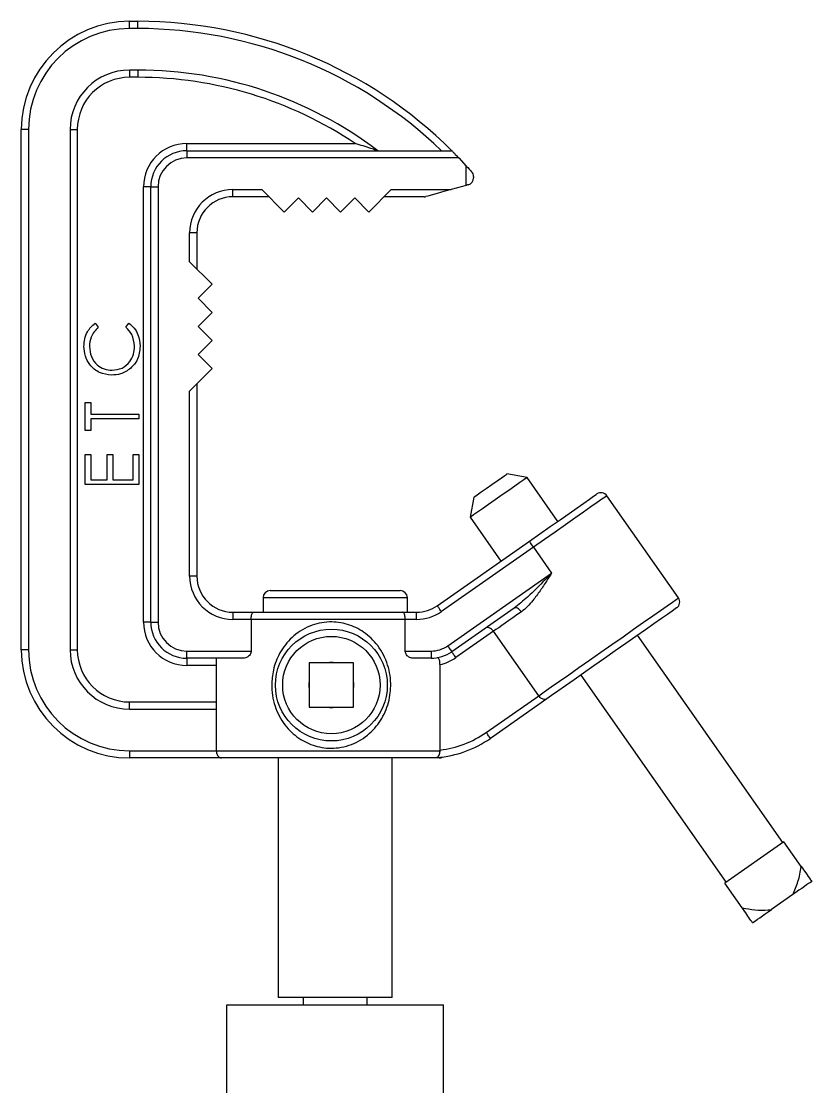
# Model space of a CAD drawing. Extents: x 9.3 to 87.2, y 0.6 to 68.8.
# Drawn here: x 13.08 to 18.56, y 34.04 to 41.42 of the extents above; entities that cross this region are included whole.
import ezdxf

# ---------------------------------------------------------------- set-up
doc = ezdxf.new("R2010")
doc.units = 0
doc.header["$MEASUREMENT"] = 0
doc.layers.add('OBJECT', color=7, linetype='CONTINUOUS')

msp = doc.modelspace()

# ---------------------------------------------------------------- linework, layer by layer
at = {"layer": 'OBJECT'}
for p, q in [((13.8299, 41.3702), (13.8299, 41.4202)), ((13.8299, 41.4202), (13.8866, 41.4202)), ((13.8866, 41.3702), (13.8866, 41.4202)), ((13.8866, 41.3702), (13.8299, 41.3702)), ((13.8866, 41.0822), (13.8299, 41.0822)), ((13.8299, 41.0822), (13.8299, 41.0322)), ((13.8866, 41.0822), (13.8866, 41.0322)), ((13.8866, 41.0322), (13.8299, 41.0322)), ((13.0799, 37.0652), (13.0799, 40.6702)), ((13.1299, 40.6702), (13.0799, 40.6702)), ((13.1299, 40.6702), (13.1299, 37.0652)), ((13.4179, 40.6702), (13.4179, 37.0652)), ((13.4179, 40.6702), (13.4679, 40.6702)), ((13.4679, 40.6702), (13.4679, 37.0652)), ((14.2269, 40.5232), (14.2269, 40.5732)), ((14.2269, 40.5732), (15.393, 40.5732)), ((14.2269, 40.5232), (14.2269, 40.4732)), ((14.2269, 40.5232), (16.0632, 40.5232)), ((16.1101, 40.4732), (14.2269, 40.4732)), ((16.1101, 40.4732), (16.1629, 40.417)), ((16.1629, 40.2834), (16.1629, 40.417)), ((16.2129, 40.3439), (16.2129, 40.3353)), ((13.9269, 37.2562), (13.9269, 40.2732)), ((13.9769, 40.2732), (13.9269, 40.2732)), ((13.9769, 37.2562), (13.9769, 40.2732)), ((13.9769, 40.2732), (14.0269, 40.2732)), ((14.0269, 40.2732), (14.0269, 37.2562)), ((14.5459, 40.2542), (14.7459, 40.2542)), ((14.5459, 40.2042), (14.5459, 40.2542)), ((14.7459, 40.2542), (14.9019, 40.0982)), ((15.4869, 40.0982), (15.6429, 40.2542)), ((15.6429, 40.2542), (16.0575, 40.2542)), ((16.1629, 40.2834), (16.0575, 40.2542)), ((14.7959, 40.2042), (14.5459, 40.2042)), ((14.9019, 40.0982), (14.9994, 40.1957)), ((14.9994, 40.1957), (15.0969, 40.0982)), ((15.0969, 40.0982), (15.1944, 40.1957)), ((15.1944, 40.1957), (15.2919, 40.0982)), ((15.2919, 40.0982), (15.3894, 40.1957)), ((15.3894, 40.1957), (15.4869, 40.0982)), ((15.87, 40.2042), (15.5929, 40.2042)), ((14.2459, 39.7542), (14.2459, 39.9542)), ((14.2959, 39.9542), (14.2459, 39.9542)), ((14.2959, 39.9542), (14.2959, 39.7042)), ((14.4019, 39.5982), (14.2459, 39.7542)), ((14.3044, 39.5007), (14.4019, 39.5982)), ((14.4019, 39.4032), (14.3044, 39.5007)), ((14.3044, 39.3057), (14.4019, 39.4032)), ((13.591, 39.3292), (13.6132, 39.3001)), ((13.803, 39.3001), (13.825, 39.3292)), ((14.4019, 39.2082), (14.3044, 39.3057)), ((14.3044, 39.1107), (14.4019, 39.2082)), ((14.4019, 39.0132), (14.3044, 39.1107)), ((14.2459, 38.8572), (14.4019, 39.0132)), ((14.2459, 37.5752), (14.2459, 38.8572)), ((14.2959, 38.9072), (14.2959, 37.5752)), ((13.5231, 38.5844), (13.5231, 38.7789)), ((13.5231, 38.7789), (13.5611, 38.7789)), ((13.5611, 38.7789), (13.5611, 38.6983)), ((13.5611, 38.6983), (13.8931, 38.6983)), ((13.8931, 38.6983), (13.8931, 38.6651)), ((13.8931, 38.6651), (13.5611, 38.6651)), ((13.5611, 38.6651), (13.5611, 38.5844)), ((13.5611, 38.5844), (13.5231, 38.5844)), ((13.5231, 38.2097), (13.5231, 38.4184)), ((13.5231, 38.4184), (13.5611, 38.4184)), ((13.5611, 38.4184), (13.5611, 38.2429)), ((13.6749, 38.2429), (13.6749, 38.4184)), ((13.6749, 38.4184), (13.7129, 38.4184)), ((13.7129, 38.4184), (13.7129, 38.2429)), ((13.8552, 38.2429), (13.8552, 38.4184)), ((13.8552, 38.4184), (13.8931, 38.4184)), ((13.8931, 38.4184), (13.8931, 38.2097)), ((16.5835, 38.2585), (16.4442, 38.2831)), ((16.7963, 37.9546), (16.5835, 38.2585)), ((13.8931, 38.2097), (13.5231, 38.2097)), ((13.5611, 38.2429), (13.6749, 38.2429)), ((13.7129, 38.2429), (13.8552, 38.2429)), ((16.2148, 38.1225), (16.1903, 37.9832)), ((17.6326, 37.4245), (17.137, 38.1322)), ((16.1903, 37.9832), (16.4031, 37.6793)), ((15.9619, 37.3704), (16.5997, 37.817)), ((16.6284, 37.776), (15.9906, 37.3294)), ((16.6284, 37.776), (16.754, 37.5966)), ((16.0338, 37.0924), (16.754, 37.5966)), ((14.2959, 37.5752), (14.2459, 37.5752)), ((14.8044, 37.4752), (15.7044, 37.4752)), ((14.7544, 37.4252), (14.7544, 37.3252)), ((15.7544, 37.4252), (14.7544, 37.4252)), ((15.7544, 37.3252), (15.7544, 37.4252)), ((14.5459, 37.3252), (14.5459, 37.2752)), ((14.5459, 37.3252), (14.6908, 37.3252)), ((14.6908, 37.3252), (15.721, 37.3252)), ((15.721, 37.3252), (15.8185, 37.3252)), ((15.8185, 37.2752), (15.8185, 37.3252)), ((16.494, 37.3535), (16.0625, 37.0514)), ((13.9769, 37.2562), (13.9269, 37.2562)), ((13.9769, 37.2562), (14.0269, 37.2562)), ((14.6719, 37.2752), (14.5459, 37.2752)), ((14.6719, 37.2752), (14.6719, 37.0562)), ((15.7399, 37.2752), (14.6719, 37.2752)), ((15.7399, 37.0562), (15.7399, 37.2752)), ((15.8185, 37.2752), (15.7399, 37.2752)), ((16.3517, 37.1929), (16.0911, 37.0104)), ((16.6643, 36.7464), (16.3517, 37.1929)), ((18.3553, 35.7282), (17.3492, 37.165)), ((13.1299, 37.0652), (13.0799, 37.0652)), ((13.4179, 37.0652), (13.4679, 37.0652)), ((14.2269, 37.0562), (14.6719, 37.0562)), ((14.2269, 37.0062), (14.2269, 37.0562)), ((14.6188, 37.0062), (14.2269, 37.0062)), ((14.2269, 37.0062), (14.2269, 36.9562)), ((14.4313, 36.6532), (14.4313, 37.0062)), ((15.7399, 37.0562), (15.9191, 37.0562)), ((15.9191, 37.0062), (15.793, 37.0062)), ((15.9191, 37.0562), (15.9191, 37.0062)), ((14.4313, 36.9562), (14.2269, 36.9562)), ((15.3821, 36.9742), (15.0741, 36.9742)), ((15.0741, 36.9742), (15.0741, 36.6662)), ((15.3821, 36.6662), (15.3821, 36.9742)), ((15.9805, 36.9625), (15.9805, 36.3699)), ((16.956, 36.8897), (17.9621, 35.4529)), ((13.8299, 36.6532), (13.8299, 36.7032)), ((13.8299, 36.7032), (14.4313, 36.7032)), ((16.3006, 36.4918), (16.6643, 36.7464)), ((16.7196, 36.7241), (16.3293, 36.4508)), ((13.8299, 36.6532), (14.4313, 36.6532)), ((14.4313, 36.3652), (14.4313, 36.6532)), ((15.0741, 36.6662), (15.3821, 36.6662)), ((13.8299, 36.3652), (14.4313, 36.3652)), ((13.8299, 36.3652), (13.8299, 36.3152)), ((14.4313, 36.3652), (15.9806, 36.3652)), ((15.9806, 36.3652), (15.9805, 36.3699)), ((14.4679, 36.3152), (13.8299, 36.3152)), ((15.9749, 36.3152), (14.4679, 36.3152)), ((14.8594, 36.3152), (14.8594, 34.6552)), ((15.6494, 34.6552), (15.6494, 36.3152)), ((18.3634, 35.7339), (17.9539, 35.4471)), ((18.4836, 35.5623), (18.3634, 35.7339)), ((18.0741, 35.2755), (17.9539, 35.4471)), ((18.4246, 35.3678), (18.277, 35.2645)), ((15.6494, 34.6552), (14.8594, 34.6552)), ((15.0319, 34.6552), (15.0319, 34.6052)), ((15.4769, 34.6052), (15.4769, 34.6552)), ((14.5044, 34.6052), (16.0044, 34.6052)), ((14.5044, 32.9182), (14.5044, 34.6052)), ((16.0044, 32.9182), (16.0044, 34.6052))]:
    msp.add_line(p, q, dxfattribs=at)
at = {"layer": 'OBJECT', "flags": 128}
for points in [[(16.0632, 40.5232), (16.0639, 40.5224), (16.0661, 40.5202), (16.0695, 40.5165), (16.0742, 40.5115), (16.08, 40.5053), (16.0867, 40.4982), (16.0941, 40.4903), (16.102, 40.4819), (16.1101, 40.4732)], [(16.1629, 40.417), (16.173, 40.4062), (16.1828, 40.3958), (16.1917, 40.3863), (16.1994, 40.3781)], [(16.0575, 40.2542), (16.0241, 40.2449), (15.9919, 40.236), (15.9619, 40.2277), (15.9352, 40.2204), (15.9127, 40.2141), (15.8953, 40.2093), (15.8834, 40.206)], [(16.1762, 40.2871), (16.1719, 40.2859), (16.1674, 40.2846), (16.1629, 40.2834)], [(16.5835, 38.2585), (16.5778, 38.2545), (16.561, 38.2428), (16.534, 38.2239), (16.4986, 38.1991), (16.4566, 38.1697), (16.4106, 38.1375), (16.3632, 38.1043), (16.3172, 38.0721), (16.2752, 38.0427), (16.2397, 38.0178), (16.2128, 37.999), (16.196, 37.9872), (16.1903, 37.9832)], [(16.2148, 38.1225), (16.2211, 38.1269), (16.239, 38.1394), (16.2668, 38.1589), (16.3014, 38.1831), (16.339, 38.2094), (16.3756, 38.2351), (16.4072, 38.2572), (16.4304, 38.2734), (16.4426, 38.282), (16.4442, 38.2831)], [(16.5997, 37.817), (16.6728, 37.8682), (16.7442, 37.9182), (16.812, 37.9657), (16.8746, 38.0095), (16.9304, 38.0486), (16.9781, 38.0819), (17.0164, 38.1088), (17.0445, 38.1285), (17.0617, 38.1405), (17.0674, 38.1445)], [(17.137, 38.1322), (17.1356, 38.1312), (17.1243, 38.1233), (17.1019, 38.1076), (17.0689, 38.0845), (17.0261, 38.0545), (16.9744, 38.0183), (16.9149, 37.9767), (16.8491, 37.9306), (16.7783, 37.881), (16.7042, 37.8291), (16.6284, 37.776)], [(16.6284, 37.776), (16.6228, 37.784), (16.6174, 37.7917), (16.6124, 37.7988), (16.6081, 37.805), (16.6045, 37.8101), (16.6019, 37.8139), (16.6002, 37.8162), (16.5997, 37.817)], [(15.9906, 37.3294), (15.985, 37.3374), (15.9796, 37.3451), (15.9746, 37.3522), (15.9703, 37.3584), (15.9667, 37.3635), (15.9641, 37.3673), (15.9624, 37.3696), (15.9619, 37.3704)], [(16.6643, 36.7464), (16.7028, 36.7734), (16.7512, 36.8073), (16.8082, 36.8472), (16.8726, 36.8923), (16.9429, 36.9415), (17.0174, 36.9937), (17.0944, 37.0476), (17.1721, 37.102), (17.2486, 37.1556), (17.3222, 37.2071), (17.3913, 37.2555), (17.454, 37.2994), (17.5091, 37.338), (17.5552, 37.3703), (17.5913, 37.3955), (17.6164, 37.4131), (17.6301, 37.4227), (17.6326, 37.4245)], [(16.5442, 37.3276), (16.5137, 37.3063), (16.4849, 37.2861), (16.4577, 37.2671), (16.4323, 37.2493), (16.4089, 37.233), (16.3876, 37.218), (16.3685, 37.2046), (16.3517, 37.1929)], [(16.5442, 37.3276), (16.5381, 37.3353), (16.5315, 37.3422), (16.5246, 37.3479), (16.5176, 37.3522), (16.5107, 37.355), (16.5044, 37.3562), (16.4987, 37.3557), (16.494, 37.3535)], [(17.6203, 37.3548), (17.6197, 37.3544), (17.61, 37.3476), (17.5888, 37.3328), (17.5566, 37.3102), (17.5142, 37.2805), (17.4627, 37.2444), (17.4033, 37.2029), (17.3377, 37.1569), (17.2674, 37.1077), (17.1941, 37.0564), (17.1199, 37.0044), (17.0464, 36.953), (16.9756, 36.9034), (16.9093, 36.857), (16.8492, 36.8148), (16.7966, 36.7781), (16.7531, 36.7476), (16.7196, 36.7241)], [(16.0338, 37.0924), (16.0394, 37.0844), (16.0448, 37.0767), (16.0497, 37.0696), (16.0541, 37.0634), (16.0576, 37.0583), (16.0603, 37.0545), (16.0619, 37.0522), (16.0625, 37.0514)], [(16.0911, 37.0104), (16.0856, 37.0184), (16.0802, 37.0261), (16.0752, 37.0332), (16.0709, 37.0394), (16.0673, 37.0445), (16.0647, 37.0483), (16.063, 37.0506), (16.0625, 37.0514)], [(16.3293, 36.4508), (16.3287, 36.4516), (16.3271, 36.4539), (16.3244, 36.4577), (16.3209, 36.4628), (16.3165, 36.469), (16.3116, 36.4761), (16.3062, 36.4838), (16.3006, 36.4918)], [(18.5556, 35.4595), (18.5463, 35.453), (18.5346, 35.4448), (18.5207, 35.4351), (18.5047, 35.4239), (18.4869, 35.4114), (18.4675, 35.3978), (18.4466, 35.3832), (18.4246, 35.3678)], [(18.146, 35.1727), (18.1553, 35.1792), (18.167, 35.1874), (18.1809, 35.1972), (18.1969, 35.2083), (18.2147, 35.2208), (18.2342, 35.2344), (18.255, 35.249), (18.277, 35.2645)]]:
    msp.add_lwpolyline(points, dxfattribs=at)
at = {"layer": 'OBJECT'}
for radius in [0.3875, 0.3375]:
    msp.add_circle((15.2281, 36.8202), radius, dxfattribs=at)
for centre, radius, start, end in [((13.8299, 40.6702), 0.75, 90, 180), ((13.8866, 38.3307), 3.0895, 45.20723, 90), ((13.8299, 40.6702), 0.7, 90, 180), ((13.8866, 38.3307), 3.0395, 46.1647, 90), ((13.8299, 40.6702), 0.412, 90, 180), ((13.8866, 38.3307), 2.7515, 52.82906, 90), ((13.8299, 40.6702), 0.362, 90, 180), ((13.8866, 38.3307), 2.7015, 56.10829, 90), ((14.2269, 40.2732), 0.3, 90, 180), ((14.2269, 40.2732), 0.25, 90, 180), ((14.2269, 40.2732), 0.2, 90, 180), ((16.1629, 40.3353), 0.05, 285.47197, 0), ((16.1629, 40.3439), 0.05, 0, 43.17862), ((14.5459, 39.9542), 0.3, 90, 180), ((14.5459, 39.9542), 0.25, 90, 180), ((15.87, 40.2542), 0.05, 270, 285.47197), ((17.0961, 38.1035), 0.05, 35, 125), ((14.5459, 37.5752), 0.3, 180, 270), ((14.5459, 37.5752), 0.25, 180, 270), ((14.8044, 37.4252), 0.05, 90, 180), ((15.7044, 37.4252), 0.05, 0, 90), ((15.8185, 37.5752), 0.25, 270, 305), ((17.5917, 37.3958), 0.05, 305, 35), ((15.8185, 37.5752), 0.3, 270, 305), ((14.2269, 37.2562), 0.3, 180, 270), ((14.2269, 37.2562), 0.25, 180, 270), ((14.2269, 37.2562), 0.2, 180, 270), ((13.8299, 37.0652), 0.75, 180, 270), ((13.8299, 37.0652), 0.7, 180, 270), ((13.8299, 37.0652), 0.412, 180, 270), ((13.8299, 37.0652), 0.362, 180, 270), ((15.9191, 37.2562), 0.2, 270, 305), ((15.9191, 37.2562), 0.25, 270, 305), ((15.9191, 37.2562), 0.3, 281.81479, 305), ((15.2281, 36.8202), 0.156, 80.8155, 99.1845), ((15.2281, 36.8202), 0.156, 170.8155, 189.1845), ((15.2281, 36.8202), 0.156, 350.8155, 9.1845), ((15.2281, 36.8202), 0.156, 260.8155, 279.1845), ((15.8991, 37.0652), 0.7, 276.67788, 305), ((15.8991, 37.0652), 0.75, 274.67016, 305), ((15.9749, 36.3652), 0.05, 270, 298.61179)]:
    msp.add_arc(centre, radius, start, end, dxfattribs=at)
for points, knots in [([(15.549, 40.5232), (15.5488, 40.5233), (15.5482, 40.5234), (15.5434, 40.5251), (15.5288, 40.53), (15.4786, 40.5465), (15.4297, 40.562), (15.3931, 40.5732), (15.393, 40.5732)], [0, 0, 0, 0, 0.034211, 0.076781, 0.150367, 0.36204, 0.99791, 1, 1, 1, 1]), ([(13.5136, 39.1677), (13.5147, 39.1851), (13.5168, 39.2197), (13.5384, 39.2792), (13.5711, 39.3103), (13.591, 39.3292)], [0, 0, 0, 0, 0.2808447, 0.5614433, 1, 1, 1, 1]), ([(13.6132, 39.3001), (13.5933, 39.2787), (13.5576, 39.2404), (13.5534, 39.1885), (13.5516, 39.1657)], [0, 0, 0, 0, 0.5583912, 1, 1, 1, 1]), ([(13.8646, 39.168), (13.8612, 39.1966), (13.8549, 39.2478), (13.8189, 39.2841), (13.803, 39.3001)], [0, 0, 0, 0, 0.558768, 1, 1, 1, 1]), ([(13.825, 39.3292), (13.8381, 39.3178), (13.8642, 39.2949), (13.8956, 39.2401), (13.8999, 39.1954), (13.9026, 39.1682)], [0, 0, 0, 0, 0.280395, 0.560815, 1, 1, 1, 1]), ([(13.706, 38.9687), (13.677, 38.972), (13.619, 38.9788), (13.5554, 39.0335), (13.5187, 39.0994), (13.5153, 39.145), (13.5136, 39.1677)], [0, 0, 0, 0, 0.279512, 0.55908, 0.779374, 1, 1, 1, 1]), ([(13.5516, 39.1657), (13.5543, 39.142), (13.5597, 39.0948), (13.5998, 39.0397), (13.6526, 39.0069), (13.6899, 39.0035), (13.7085, 39.0019)], [0, 0, 0, 0, 0.279865, 0.559535, 0.779674, 1, 1, 1, 1]), ([(13.7085, 39.0019), (13.7324, 39.0047), (13.7803, 39.0103), (13.8319, 39.0567), (13.8607, 39.1117), (13.8633, 39.1492), (13.8646, 39.168)], [0, 0, 0, 0, 0.27943, 0.558928, 0.779288, 1, 1, 1, 1]), ([(13.9026, 39.1682), (13.8998, 39.1355), (13.8949, 39.077), (13.8553, 39.0344), (13.8379, 39.0156)], [0, 0, 0, 0, 0.559803, 1, 1, 1, 1]), ([(13.8379, 39.0156), (13.8155, 39.0003), (13.7754, 38.9729), (13.7272, 38.9699), (13.706, 38.9687)], [0, 0, 0, 0, 0.5590209, 1, 1, 1, 1]), ([(16.754, 37.5966), (16.7537, 37.5964), (16.7388, 37.581), (16.6839, 37.5245), (16.6004, 37.4379), (16.5254, 37.3785), (16.494, 37.3535)], [0, 0, 0, 0, 0.002856, 0.178549, 0.654943, 1, 1, 1, 1]), ([(16.754, 37.5966), (16.7538, 37.5964), (16.7425, 37.5785), (16.7159, 37.5367), (16.6739, 37.4723), (16.6294, 37.4119), (16.5869, 37.3619), (16.5584, 37.339), (16.5442, 37.3276)], [0, 0, 0, 0, 0.0027505, 0.176454, 0.4130699, 0.6494311, 0.8249529, 1, 1, 1, 1]), ([(14.6719, 37.2752), (14.6721, 37.2805), (14.6725, 37.2913), (14.6754, 37.3056), (14.6797, 37.317), (14.6851, 37.3237), (14.689, 37.3252), (14.6908, 37.3252), (14.6908, 37.3252)], [0, 0, 0, 0, 0.197771, 0.395373, 0.598086, 0.812873, 0.995765, 1, 1, 1, 1]), ([(15.7399, 37.2752), (15.7397, 37.2805), (15.7393, 37.2913), (15.7364, 37.3056), (15.7321, 37.317), (15.7267, 37.3237), (15.7228, 37.3252), (15.721, 37.3252), (15.721, 37.3252)], [0, 0, 0, 0, 0.197771, 0.395373, 0.598086, 0.812873, 0.995764, 1, 1, 1, 1]), ([(14.8145, 36.8202), (14.8168, 36.8551), (14.822, 36.9331), (14.8682, 37.0489), (14.9369, 37.1377), (15.0112, 37.1957), (15.0749, 37.2293), (15.1437, 37.2509), (15.2327, 37.262), (15.3422, 37.2473), (15.4591, 37.1901), (15.5396, 37.1121), (15.5906, 37.031), (15.6193, 36.9612), (15.6364, 36.8868), (15.6405, 36.8221), (15.6347, 36.7357), (15.6065, 36.6315), (15.5446, 36.5347), (15.478, 36.4706), (15.4182, 36.4302), (15.3508, 36.4005), (15.26, 36.3793), (15.1463, 36.3837), (15.0241, 36.4314), (14.9201, 36.5164), (14.8567, 36.6163), (14.8254, 36.7111), (14.8155, 36.7725), (14.8147, 36.8093), (14.8145, 36.8202)], [0, 0, 0, 0, 0.038557, 0.08626, 0.13774, 0.164848, 0.19284, 0.21832, 0.244777, 0.291561, 0.338409, 0.390219, 0.418636, 0.447907, 0.475254, 0.503564, 0.519256, 0.571194, 0.622135, 0.649326, 0.677297, 0.704216, 0.732173, 0.78088, 0.827066, 0.87637, 0.931346, 0.959206, 0.987983, 1, 1, 1, 1]), ([(16.3517, 37.1929), (16.3486, 37.1968), (16.3424, 37.2046), (16.3312, 37.2132), (16.3196, 37.2188), (16.3077, 37.2205), (16.3008, 37.2183), (16.2978, 37.2162), (16.2978, 37.2162)], [0, 0, 0, 0, 0.175271, 0.350112, 0.535653, 0.748678, 0.99649, 1, 1, 1, 1]), ([(14.6719, 37.0562), (14.6715, 37.0519), (14.6708, 37.0433), (14.6645, 37.0304), (14.6531, 37.0175), (14.6366, 37.008), (14.6244, 37.0068), (14.6188, 37.0062)], [0, 0, 0, 0, 0.1325318, 0.2642332, 0.4629248, 0.7502097, 1, 1, 1, 1]), ([(15.793, 37.0062), (15.7853, 37.0072), (15.7717, 37.009), (15.7551, 37.0208), (15.7454, 37.0336), (15.7406, 37.0454), (15.7401, 37.053), (15.7399, 37.0562)], [0, 0, 0, 0, 0.339643, 0.594764, 0.767039, 0.899945, 1, 1, 1, 1]), ([(15.9805, 36.9625), (15.9803, 36.9679), (15.98, 36.9785), (15.9774, 36.9926), (15.9733, 37.003), (15.9679, 37.0095), (15.9637, 37.0097), (15.9615, 37.0098)], [0, 0, 0, 0, 0.19805, 0.396391, 0.589175, 0.783032, 1, 1, 1, 1]), ([(16.7196, 36.7241), (16.7196, 36.7241), (16.7161, 36.7217), (16.7087, 36.7192), (16.6963, 36.7207), (16.6847, 36.7261), (16.6735, 36.7347), (16.6673, 36.7425), (16.6643, 36.7464)], [0, 0, 0, 0, 0.003392, 0.262707, 0.472044, 0.654494, 0.827048, 1, 1, 1, 1]), ([(14.4313, 36.3652), (14.4316, 36.3603), (14.4322, 36.3506), (14.4367, 36.3376), (14.4436, 36.3265), (14.4535, 36.3181), (14.462, 36.3154), (14.4671, 36.3152), (14.4678, 36.3152), (14.4679, 36.3152)], [0, 0, 0, 0, 0.165077, 0.329702, 0.505293, 0.712023, 0.958589, 0.99674, 1, 1, 1, 1]), ([(15.9602, 36.3177), (15.9597, 36.3177), (15.9589, 36.3177), (15.9604, 36.3189), (15.9663, 36.3231), (15.9739, 36.3326), (15.9792, 36.3468), (15.9807, 36.3581), (15.9806, 36.3641), (15.9806, 36.3652)], [0, 0, 0, 0, 0.060686, 0.121038, 0.287633, 0.556104, 0.771114, 0.95655, 1, 1, 1, 1]), ([(18.4246, 35.3678), (18.4378, 35.3977), (18.4655, 35.4601), (18.4774, 35.5273), (18.4836, 35.5623)], [0, 0, 0, 0, 0.480507, 1, 1, 1, 1]), ([(18.4836, 35.5623), (18.4939, 35.5476), (18.5174, 35.514), (18.5419, 35.4791), (18.5531, 35.463), (18.5556, 35.4595)], [0, 0, 0, 0, 0.376951, 0.863752, 1, 1, 1, 1]), ([(18.0741, 35.2755), (18.1035, 35.2707), (18.1628, 35.2611), (18.2313, 35.2583), (18.2692, 35.2634), (18.277, 35.2645)], [0, 0, 0, 0, 0.438722, 0.883113, 1, 1, 1, 1]), ([(18.146, 35.1727), (18.1422, 35.1782), (18.1311, 35.1941), (18.1066, 35.2291), (18.085, 35.2599), (18.0741, 35.2755)], [0, 0, 0, 0, 0.2056672, 0.600108, 1, 1, 1, 1])]:
    msp.add_open_spline(points, degree=3, knots=knots, dxfattribs=at)

doc.saveas('drawing.dxf')
